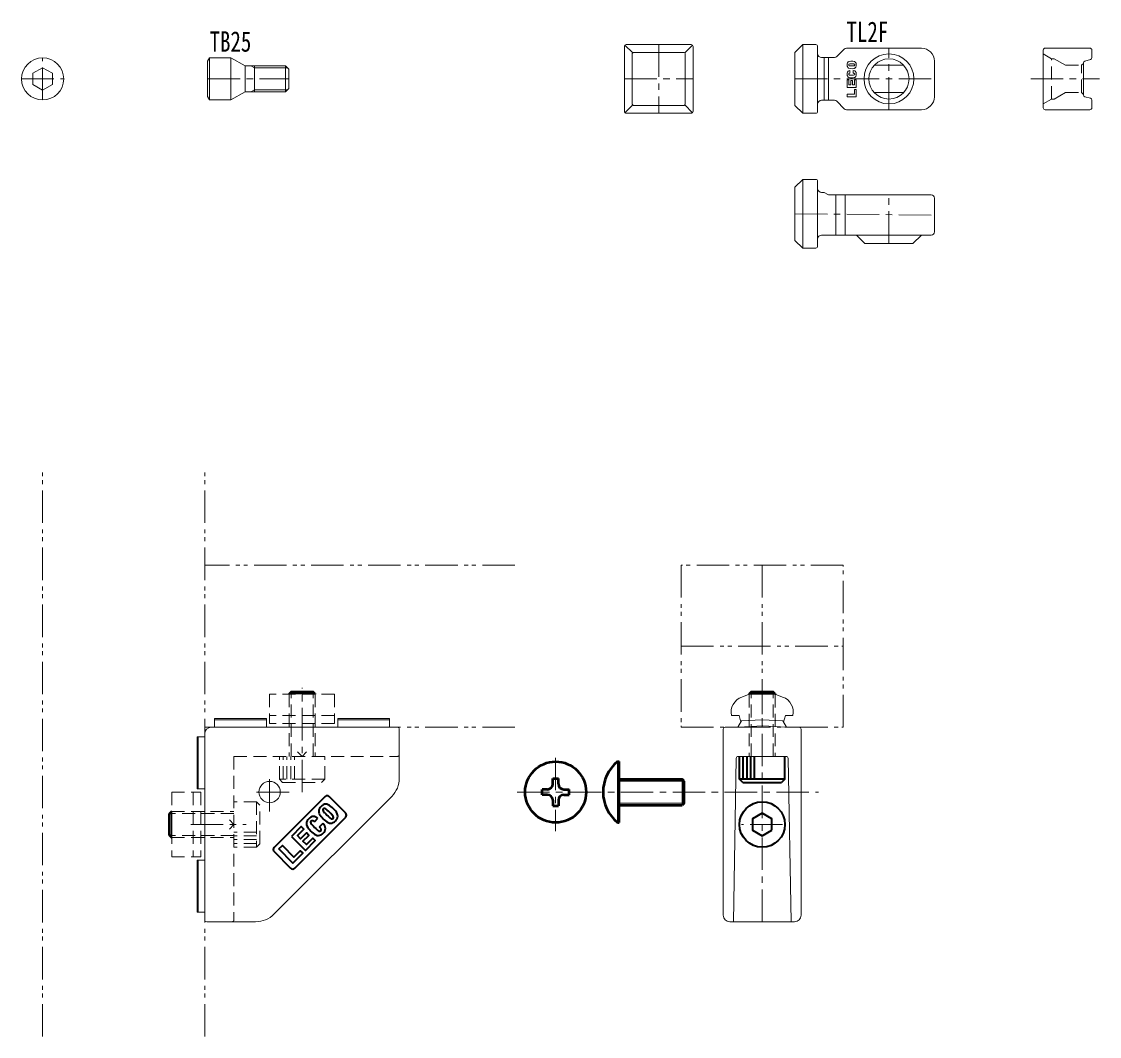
# Model space of a CAD drawing. Units: millimetres on the paper. Extents: x -594 to 197, y -418 to -62.
# Drawn here: x -582.8 to -416.5, y -218.2 to -61.7 of the extents above; entities that cross this region are included whole.
import ezdxf
from ezdxf.enums import TextEntityAlignment as Align

# ---------------------------------------------------------------- set-up
doc = ezdxf.new("R2010")
doc.units = ezdxf.units.MM
for name, pattern in [('CHAIN1', [8, 5, -1, 1, -1]), ('DASHED2', [3, 2, -1]), ('DOUBLE_CHAIN1', [8.8, 5, -1, 0.6, -0.6, 0.6, -1])]:
    doc.linetypes.add(name, pattern=pattern)
doc.layers.add('0-0', color=7, linetype='Continuous', lineweight=18)
doc.layers.add('0-1', color=4, linetype='Continuous', lineweight=18)
doc.styles.add('ＭＳ ゴシック', font='')
doc.styles.get('ＭＳ ゴシック').set_extended_font_data('MS Gothic')

msp = doc.modelspace()

# ---------------------------------------------------------------- linework, layer by layer
at = {"layer": '0-0'}
for p, q in [((-489.8, -75.5), (-489.8, -65.5)), ((-488.512, -66.488), (-489.712, -65.288)), ((-479.5, -65.2), (-489.5, -65.2)), ((-480.7, -66.4), (-488.3, -66.4)), ((-480.488, -66.488), (-479.288, -65.288)), ((-479.2, -75.5), (-479.2, -65.5)), ((-462.294, -75.8), (-462.294, -65.2)), ((-459.994, -75.5), (-459.994, -65.5)), ((-457.047, -67.054), (-455.89, -65.896)), ((-455.536, -65.75), (-443.994, -65.75)), ((-425.213, -66.05), (-425.213, -74.95)), ((-418.013, -65.75), (-424.913, -65.75)), ((-417.713, -66.05), (-417.713, -67.221)), ((-553.754, -73.75), (-553.754, -67.25)), ((-550.454, -67.25), (-550.454, -73.75)), ((-488.6, -66.7), (-488.6, -74.3)), ((-480.4, -74.3), (-480.4, -66.7)), ((-459.394, -67.2), (-457.401, -67.2)), ((-458.994, -73.8), (-458.994, -67.2)), ((-458.301, -67.2), (-458.301, -73.8)), ((-441.994, -67.75), (-441.994, -73.25)), ((-419.013, -72.97), (-419.013, -68.03)), ((-417.935, -67.511), (-418.791, -67.74)), ((-548.289, -72.5), (-548.289, -68.5)), ((-548.289, -68.5), (-542.054, -68.5)), ((-546.854, -68.5), (-546.854, -72.5)), ((-454.968, -68.182), (-454.513, -68.182)), ((-454.513, -68.486), (-454.968, -68.486)), ((-451.274, -68.4), (-446.713, -68.4)), ((-454.513, -69.918), (-454.968, -69.918)), ((-542.054, -72.5), (-548.289, -72.5)), ((-446.713, -72.6), (-451.274, -72.6)), ((-488.512, -74.512), (-489.712, -75.712)), ((-480.7, -74.6), (-488.3, -74.6)), ((-480.488, -74.512), (-479.288, -75.712)), ((-457.401, -73.8), (-459.394, -73.8)), ((-455.89, -75.104), (-457.047, -73.946)), ((-417.935, -73.489), (-418.791, -73.26)), ((-417.713, -73.779), (-417.713, -74.95)), ((-489.5, -75.8), (-479.5, -75.8)), ((-443.994, -75.25), (-455.536, -75.25)), ((-418.013, -75.25), (-424.913, -75.25)), ((-462.294, -96.6), (-462.294, -86)), ((-459.994, -96.3), (-459.994, -86.3)), ((-457.194, -94.6), (-457.194, -88.4)), ((-455.744, -88.4), (-455.744, -94.6)), ((-441.994, -88.9), (-441.994, -94.1)), ((-442.494, -94.6), (-459.394, -94.6)), ((-470.825, -165.521), (-471.699, -165.839)), ((-466.947, -165.4), (-470.141, -165.4)), ((-465.389, -165.839), (-466.263, -165.521)), ((-545, -169.334), (-553, -169.334)), ((-534, -169.167), (-534, -170.5)), ((-526, -169.167), (-534, -169.167)), ((-534, -169.334), (-526, -169.334)), ((-526, -169.167), (-526, -170.5)), ((-473.291, -168.7), (-472.115, -168.7)), ((-471.843, -169.718), (-472.115, -168.7)), ((-464.972, -168.7), (-465.245, -169.718)), ((-464.972, -168.7), (-463.797, -168.7)), ((-524.8, -170.5), (-553.5, -170.5)), ((-524.5, -178.343), (-524.5, -170.8)), ((-474.544, -170.8), (-474.544, -199.5)), ((-472.178, -170.5), (-474.244, -170.5)), ((-462.544, -199.5), (-462.544, -170.8)), ((-555.5, -172), (-555.5, -180)), ((-554.5, -171.5), (-554.5, -200.2)), ((-472.549, -175.295), (-472.989, -200.5)), ((-464.839, -175), (-472.249, -175)), ((-464.099, -200.496), (-464.539, -175.295)), ((-543.828, -199.328), (-525.672, -181.172)), ((-555.666, -191), (-555.666, -199)), ((-555.666, -191), (-554.5, -191)), ((-555.5, -199), (-555.5, -191)), ((-555.666, -199), (-554.5, -199)), ((-554.2, -200.5), (-546.657, -200.5)), ((-473.544, -200.5), (-463.544, -200.5))]:
    msp.add_line(p, q, dxfattribs=at)
at = {"layer": '0-0', "lineweight": 40}
for p, q in [((-541.2, -165), (-541.5, -165.3)), ((-541.2, -165), (-537.8, -165)), ((-541.2, -165.4), (-541.2, -165)), ((-537.5, -165.3), (-537.8, -165)), ((-537.8, -165.4), (-537.8, -165)), ((-537.5, -165.3), (-537.5, -165.4)), ((-470.244, -165), (-470.544, -165.3)), ((-470.244, -165), (-466.844, -165)), ((-470.244, -165.403), (-470.244, -165)), ((-466.544, -165.3), (-466.844, -165)), ((-466.844, -165.403), (-466.844, -165)), ((-466.544, -165.3), (-466.544, -165.441)), ((-472.044, -178.5), (-472.044, -175)), ((-471.461, -178.5), (-471.461, -175)), ((-470.877, -178.5), (-470.877, -175)), ((-470.294, -178.5), (-470.294, -175)), ((-469.711, -178.5), (-469.711, -175)), ((-465.044, -178.5), (-465.044, -175)), ((-471.544, -179), (-472.044, -178.5)), ((-465.044, -178.5), (-472.044, -178.5)), ((-471.544, -179), (-465.544, -179)), ((-465.044, -178.5), (-465.544, -179)), ((-535.952, -181.199), (-543.801, -189.048)), ((-532.77, -183.745), (-535.316, -181.199)), ((-559.7, -183.5), (-560, -183.8)), ((-560, -187.2), (-560, -183.8)), ((-559.6, -183.8), (-560, -183.8)), ((-559.7, -183.5), (-559.6, -183.5)), ((-540.619, -192.23), (-532.77, -184.381)), ((-537.598, -185.09), (-537.046, -184.538)), ((-536.815, -185.868), (-536.252, -185.305)), ((-560, -187.2), (-559.7, -187.5)), ((-559.6, -187.2), (-560, -187.2)), ((-543.801, -189.684), (-541.255, -192.23))]:
    msp.add_line(p, q, dxfattribs=at)
at = {"layer": '0-0'}
for points in [[(-460.294, -65.2), (-462.294, -65.2), (-463.494, -66.4), (-463.494, -74.6), (-462.294, -75.8), (-460.294, -75.8)], [(-548.289, -72.5), (-550.454, -73.75), (-553.754, -73.75), (-554.054, -73.23), (-554.054, -67.77), (-553.754, -67.25), (-550.454, -67.25), (-548.289, -68.5)], [(-454.96, -69.918), (-455.068, -69.908), (-455.132, -69.891), (-455.149, -69.882), (-455.165, -69.869), (-455.179, -69.853), (-455.191, -69.834), (-455.199, -69.814), (-455.204, -69.792), (-455.207, -69.769), (-455.205, -69.745), (-455.201, -69.723), (-455.193, -69.702), (-455.182, -69.683), (-455.169, -69.666), (-455.153, -69.652), (-455.136, -69.642), (-455.132, -69.64), (-455.026, -69.617), (-455.015, -69.616), (-455.015, -69.2), (-455.176, -69.244), (-455.205, -69.257), (-455.263, -69.296), (-455.315, -69.346), (-455.359, -69.406), (-455.393, -69.474), (-455.417, -69.548), (-455.436, -69.678), (-455.438, -69.831), (-455.417, -69.983), (-455.407, -70.018), (-455.378, -70.09), (-455.339, -70.155), (-455.292, -70.21), (-455.237, -70.255), (-455.176, -70.288), (-454.902, -70.35), (-454.623, -70.355), (-454.348, -70.301)], [(-454.96, -68.486), (-455.068, -68.477), (-455.132, -68.46), (-455.149, -68.451), (-455.165, -68.438), (-455.179, -68.422), (-455.191, -68.403), (-455.199, -68.382), (-455.204, -68.36), (-455.207, -68.337), (-455.205, -68.314), (-455.201, -68.292), (-455.193, -68.27), (-455.182, -68.251), (-455.169, -68.234), (-455.153, -68.221), (-455.136, -68.211), (-455.132, -68.209), (-455.026, -68.185), (-454.96, -68.182)], [(-454.306, -69.244), (-454.524, -69.189), (-454.524, -69.614), (-454.417, -69.623), (-454.35, -69.64), (-454.333, -69.649), (-454.317, -69.662), (-454.303, -69.678), (-454.291, -69.697), (-454.283, -69.718), (-454.277, -69.74), (-454.275, -69.763), (-454.276, -69.786), (-454.281, -69.808), (-454.289, -69.83), (-454.3, -69.849), (-454.313, -69.866), (-454.328, -69.879), (-454.346, -69.889), (-454.35, -69.891), (-454.456, -69.915), (-454.521, -69.918)], [(-454.521, -68.182), (-454.414, -68.192), (-454.35, -68.209), (-454.333, -68.218), (-454.317, -68.231)], [(-454.317, -68.231), (-454.303, -68.247), (-454.291, -68.265), (-454.283, -68.286), (-454.277, -68.308), (-454.275, -68.331), (-454.276, -68.355), (-454.281, -68.377), (-454.289, -68.398), (-454.3, -68.417), (-454.313, -68.434), (-454.328, -68.448), (-454.346, -68.458), (-454.35, -68.46), (-454.456, -68.483), (-454.521, -68.486)], [(-454.348, -70.301), (-454.306, -70.288), (-454.277, -70.274), (-454.219, -70.236), (-454.167, -70.186), (-454.123, -70.126), (-454.089, -70.058), (-454.065, -69.983), (-454.046, -69.854), (-454.044, -69.7), (-454.065, -69.548), (-454.074, -69.513), (-454.103, -69.441), (-454.142, -69.377), (-454.19, -69.321), (-454.245, -69.276), (-454.306, -69.244)], [(-460.294, -86), (-462.294, -86), (-463.494, -87.2), (-463.494, -95.4)], [(-459.394, -88), (-458.994, -88), (-458.301, -88.4), (-442.494, -88.4)], [(-453.994, -94.6), (-452.694, -95.9), (-445.294, -95.9), (-443.994, -94.6)], [(-463.494, -95.4), (-462.294, -96.6), (-460.294, -96.6)], [(-553, -170.5), (-553, -169.167), (-545, -169.167), (-545, -170.5)], [(-462.844, -170.5), (-464.794, -170.5), (-465.371, -169.5), (-468.544, -169.334), (-471.717, -169.5), (-472.294, -170.5)], [(-472.178, -170.5), (-468.428, -170.303), (-464.798, -170.494)], [(-554.5, -180), (-555.666, -180), (-555.666, -172), (-554.5, -172)]]:
    msp.add_lwpolyline(points, dxfattribs=at)
for points in [[(-454.19, -67.89), (-454.142, -67.945), (-454.103, -68.01), (-454.074, -68.082), (-454.065, -68.117), (-454.044, -68.269), (-454.046, -68.422), (-454.065, -68.552), (-454.089, -68.626), (-454.123, -68.694), (-454.167, -68.754), (-454.219, -68.804), (-454.277, -68.843), (-454.306, -68.856), (-454.348, -68.87), (-454.623, -68.923), (-454.902, -68.919), (-455.176, -68.856), (-455.237, -68.824), (-455.292, -68.779), (-455.339, -68.723), (-455.378, -68.659), (-455.407, -68.587), (-455.417, -68.552), (-455.438, -68.4), (-455.436, -68.246), (-455.417, -68.117), (-455.393, -68.042), (-455.359, -67.974), (-455.315, -67.914), (-455.263, -67.864), (-455.205, -67.826), (-455.176, -67.812), (-455.134, -67.799), (-454.858, -67.745), (-454.58, -67.75), (-454.306, -67.812), (-454.245, -67.845)], [(-578, -69.634), (-578, -71.366), (-579.5, -72.232), (-581, -71.366), (-581, -69.634), (-579.5, -68.768)], [(-541.554, -72), (-541.554, -69), (-542.054, -68.5), (-542.054, -72.5)], [(-454.303, -70.659), (-454.303, -71.396), (-454.635, -71.396), (-454.635, -70.729), (-454.863, -70.729), (-454.863, -71.396), (-455.179, -71.396), (-455.179, -70.659), (-455.421, -70.659), (-455.421, -71.802), (-454.06, -71.802), (-454.06, -70.659)], [(-454.303, -72.117), (-454.303, -72.853), (-455.421, -72.853), (-455.421, -73.26), (-454.06, -73.26), (-454.06, -72.117)]]:
    msp.add_lwpolyline(points, close=True, dxfattribs=at)
at = {"layer": '0-0', "lineweight": 40}
for points in [[(-537.5, -165.3), (-541.5, -165.3), (-541.5, -165.4)], [(-466.544, -165.3), (-470.544, -165.3), (-470.544, -165.441)], [(-559.7, -183.5), (-559.7, -187.5), (-559.6, -187.5)]]:
    msp.add_lwpolyline(points, dxfattribs=at)
for points in [[(-467.044, -186.366), (-467.044, -184.634), (-468.544, -183.768), (-470.044, -184.634), (-470.044, -186.366), (-468.544, -187.232)], [(-541.143, -187.342), (-538.978, -189.508), (-537.461, -187.991), (-537.848, -187.605), (-538.826, -188.584), (-539.355, -188.055), (-538.47, -187.17), (-538.832, -186.807), (-539.717, -187.693), (-540.219, -187.19), (-539.241, -186.212), (-539.627, -185.826)], [(-543.076, -189.275), (-542.536, -188.735), (-540.757, -190.514), (-539.781, -189.538), (-539.395, -189.924), (-540.911, -191.44)]]:
    msp.add_lwpolyline(points, close=True, dxfattribs=at)
at = {"layer": '0-0'}
for centre, radius in [((-579.5, -70.5), 3.25), ((-448.994, -70.5), 3.85), ((-448.994, -70.5), 3.1), ((-544.5, -180.5), 1.65)]:
    msp.add_circle(centre, radius, dxfattribs=at)
at = {"layer": '0-0', "lineweight": 40}
msp.add_circle((-468.544, -185.5), 3.5, dxfattribs=at)
at = {"layer": '0-0'}
for centre, radius, start, end in [((-489.5, -65.5), 0.3, 90, 180), ((-488.3, -66.7), 0.3, 90, 180), ((-480.7, -66.7), 0.3, 0, 90), ((-479.5, -65.5), 0.3, 0, 90), ((-460.294, -65.5), 0.3, 0, 90), ((-455.536, -66.25), 0.5, 90, 135), ((-443.994, -67.75), 2, 0, 90), ((-424.913, -66.05), 0.3, 90, 180), ((-418.013, -66.05), 0.3, 0, 90), ((-459.394, -66.6), 0.6, 180, 270), ((-457.401, -66.7), 0.5, 270, 315), ((-418.713, -68.03), 0.3, 105, 180), ((-418.013, -67.221), 0.3, 285, 0), ((-418.713, -72.97), 0.3, 180, 255), ((-488.3, -74.3), 0.3, 180, 270), ((-480.7, -74.3), 0.3, 270, 0), ((-459.394, -74.4), 0.6, 90, 180), ((-457.401, -74.3), 0.5, 45, 90), ((-443.994, -73.25), 2, 270, 0), ((-418.013, -73.779), 0.3, 0, 75), ((-489.5, -75.5), 0.3, 180, 270), ((-479.5, -75.5), 0.3, 270, 0), ((-460.294, -75.5), 0.3, 270, 0), ((-455.536, -74.75), 0.5, 225, 270), ((-424.913, -74.95), 0.3, 180, 270), ((-418.013, -74.95), 0.3, 270, 0), ((-460.294, -86.3), 0.3, 0, 90), ((-459.394, -87.4), 0.6, 180, 270), ((-442.494, -88.9), 0.5, 0, 90), ((-459.394, -95.2), 0.6, 90, 180), ((-442.494, -94.1), 0.5, 270, 0), ((-460.294, -96.3), 0.3, 270, 0), ((-470.844, -168.188), 2.5, 110, 191.82177), ((-470.141, -167.4), 2, 90, 110), ((-466.947, -167.4), 2, 70, 90), ((-466.244, -168.188), 2.5, 348.17823, 70), ((-553.5, -171.5), 1, 90, 180), ((-524.8, -170.8), 0.3, 0, 90), ((-474.244, -170.8), 0.3, 90, 180), ((-462.844, -170.8), 0.3, 0, 90), ((-472.249, -175.3), 0.3, 90, 179), ((-464.839, -175.3), 0.3, 1, 90), ((-528.5, -178.343), 4, 315, 0), ((-546.657, -196.5), 4, 270, 315), ((-554.2, -200.2), 0.3, 180, 270), ((-473.544, -199.5), 1, 180, 270), ((-463.544, -199.5), 1, 270, 0)]:
    msp.add_arc(centre, radius, start, end, dxfattribs=at)
at = {"layer": '0-0', "lineweight": 40}
for centre, radius, start, end in [((-535.634, -181.517), 0.45, 45, 135), ((-535.405, -183.885), 1.654, 120.73071, 149.26929), ((-535.837, -183.215), 0.858, 64.11812, 118.7709), ((-537.219, -185.584), 3.599, 29.216, 60.784), ((-537.303, -185.783), 1.654, 120.73071, 149.26929), ((-537.735, -185.113), 0.858, 64.11812, 118.7709), ((-539.117, -187.481), 3.599, 54.86632, 60.784), ((-536.075, -183.452), 0.858, 151.2291, 205.88188), ((-533.706, -182.071), 3.599, 209.216, 240.784), ((-536.028, -183.262), 0.249, 63.78093, 206.21907), ((-535.043, -182.685), 1.389, 209.64474, 225.71922), ((-529.212, -177.576), 9.139, 221.78919, 228.21081), ((-536.605, -184.247), 1.389, 44.28078, 60.35526), ((-541.713, -190.078), 9.139, 41.78919, 48.21081), ((-534.32, -183.408), 1.389, 224.28078, 240.35526), ((-534.898, -184.392), 0.249, 243.78093, 26.21907), ((-535.882, -184.969), 1.389, 29.64474, 45.71922), ((-534.851, -184.202), 0.858, 331.2291, 25.88188), ((-533.088, -184.063), 0.45, 315, 45), ((-537.973, -185.35), 0.858, 151.2291, 205.88188), ((-535.604, -183.969), 3.599, 209.216, 240.784), ((-537.925, -185.16), 0.249, 63.78093, 206.21907), ((-536.941, -184.583), 1.389, 209.64474, 225.71922), ((-531.11, -179.474), 9.139, 221.78919, 228.21081), ((-538.503, -186.144), 1.389, 49.35281, 60.35526), ((-537.78, -186.867), 1.389, 29.64474, 46.00008), ((-539.117, -187.481), 3.599, 29.216, 37.22376), ((-536.748, -186.1), 0.858, 331.2291, 25.88188), ((-535.088, -184.439), 0.858, 244.11812, 298.7709), ((-535.52, -183.769), 1.654, 300.73071, 329.26929), ((-536.986, -186.337), 0.858, 244.11812, 298.7709), ((-536.218, -185.306), 1.389, 224.28078, 240.35526), ((-536.796, -186.29), 0.249, 243.78093, 26.21907), ((-537.418, -185.667), 1.654, 300.73071, 329.26929), ((-543.483, -189.366), 0.45, 135, 225), ((-540.937, -191.912), 0.45, 225, 315)]:
    msp.add_arc(centre, radius, start, end, dxfattribs=at)
at = {"layer": '0-1', "linetype": 'CHAIN1'}
for p, q in [((-484.5, -65.2), (-484.5, -75.8)), ((-448.994, -75.25), (-448.994, -65.75)), ((-579.5, -73.75), (-579.5, -67.25)), ((-582.75, -70.5), (-576.25, -70.5)), ((-554.054, -70.5), (-541.554, -70.5)), ((-489.8, -70.5), (-479.2, -70.5)), ((-463.494, -70.5), (-441.994, -70.5)), ((-427.134, -70.5), (-416.539, -70.5)), ((-448.994, -95.9), (-448.994, -88.4)), ((-463.494, -91.3), (-441.994, -91.5)), ((-539.5, -180.52), (-539.5, -164.41)), ((-468.544, -200.5), (-468.544, -164.654)), ((-500.392, -175.223), (-500.392, -186.542)), ((-544.5, -183.5), (-544.5, -177.5)), ((-541.5, -180.5), (-547.5, -180.5)), ((-506.342, -180.5), (-459.874, -180.5)), ((-556.652, -185.5), (-548.115, -185.5)), ((-465.407, -185.5), (-471.721, -185.5))]:
    msp.add_line(p, q, dxfattribs=at)
at = {"layer": '0-1', "linetype": 'DASHED2'}
for p, q in [((-425.213, -66.65), (-423.914, -67.4)), ((-423.914, -73.6), (-423.914, -67.4)), ((-423.914, -67.4), (-423.514, -67.4)), ((-423.514, -67.4), (-421.782, -68.4)), ((-419.313, -68.4), (-419.013, -68.1)), ((-421.782, -68.4), (-419.313, -68.4)), ((-419.313, -72.6), (-419.313, -68.4)), ((-419.313, -72.6), (-419.013, -72.9)), ((-425.213, -74.35), (-423.914, -73.6)), ((-423.914, -73.6), (-423.514, -73.6)), ((-534.5, -165.4), (-544.5, -165.4)), ((-544.5, -165.4), (-544.5, -169.9)), ((-541.5, -165.4), (-541.5, -175)), ((-541.2, -175), (-541.2, -165.4)), ((-537.8, -175), (-537.8, -165.4)), ((-537.5, -165.4), (-537.5, -175)), ((-534.5, -165.4), (-534.5, -169.9)), ((-470.544, -165.441), (-470.544, -175)), ((-470.244, -175), (-470.244, -165.403)), ((-466.844, -175), (-466.844, -165.403)), ((-466.544, -165.441), (-466.544, -175)), ((-534.5, -168.7), (-544.5, -168.7)), ((-534.5, -169.9), (-544.5, -169.9)), ((-539.5, -175), (-540.207, -174.293)), ((-539.5, -175), (-538.793, -174.293)), ((-550, -175), (-524.8, -175)), ((-550, -175), (-550, -200.2)), ((-543, -178.5), (-543, -175)), ((-542.417, -178.5), (-542.417, -175)), ((-541.833, -178.5), (-541.833, -175)), ((-541.25, -178.5), (-541.25, -175)), ((-540.667, -178.5), (-540.667, -175)), ((-536, -178.5), (-536, -175)), ((-542.5, -179), (-543, -178.5)), ((-536, -178.5), (-543, -178.5)), ((-542.5, -179), (-536.5, -179)), ((-536, -178.5), (-536.5, -179)), ((-559.6, -180.5), (-555.1, -180.5)), ((-559.6, -180.5), (-559.6, -190.5)), ((-556.3, -180.5), (-556.3, -190.5)), ((-555.1, -180.5), (-555.1, -190.5)), ((-546.5, -182), (-550, -182)), ((-546.5, -182), (-546, -182.5)), ((-546.5, -182), (-546.5, -189)), ((-546, -188.5), (-546, -182.5)), ((-559.6, -183.5), (-550, -183.5)), ((-550, -183.8), (-559.6, -183.8)), ((-550, -185.5), (-550.707, -184.793)), ((-550, -185.5), (-550.707, -186.207)), ((-550, -187.2), (-559.6, -187.2)), ((-559.6, -187.5), (-550, -187.5)), ((-546.5, -186.667), (-550, -186.667)), ((-546.5, -187.25), (-550, -187.25)), ((-546.5, -187.833), (-550, -187.833)), ((-546.5, -188.417), (-550, -188.417)), ((-546.5, -189), (-550, -189)), ((-546, -188.5), (-546.5, -189)), ((-559.6, -190.5), (-555.1, -190.5))]:
    msp.add_line(p, q, dxfattribs=at)
at = {"layer": '0-1'}
for p, q in [((-546.854, -68.8), (-547.374, -68.5)), ((-541.754, -68.8), (-546.854, -68.8)), ((-547.374, -72.5), (-546.854, -72.2)), ((-546.854, -72.2), (-541.754, -72.2)), ((-490.869, -185.2), (-490.869, -175.8)), ((-490.581, -178.8), (-480.581, -178.8)), ((-480.881, -182.5), (-480.881, -178.5)), ((-490.581, -182.2), (-480.581, -182.2))]:
    msp.add_line(p, q, dxfattribs=at)
at = {"layer": '0-1', "linetype": 'DOUBLE_CHAIN1'}
for p, q in [((-579.5, -218.188), (-579.5, -130.385)), ((-554.5, -218.188), (-554.5, -130.385)), ((-506.694, -145.5), (-554.5, -145.5)), ((-468.544, -145.5), (-468.544, -170.5)), ((-481.044, -158), (-456.044, -158)), ((-506.694, -170.5), (-554.5, -170.5))]:
    msp.add_line(p, q, dxfattribs=at)
at = {"layer": '0-1', "color": 2, "lineweight": 50}
for p, q in [((-490.869, -175.8), (-490.581, -175.8)), ((-490.581, -185.2), (-490.581, -175.8)), ((-500.812, -178.4), (-499.972, -178.4)), ((-500.812, -179.24), (-500.812, -178.4)), ((-499.972, -179.24), (-499.972, -178.4)), ((-490.581, -178.5), (-480.881, -178.5)), ((-480.581, -178.8), (-480.881, -178.5)), ((-480.581, -182.2), (-480.581, -178.8)), ((-502.492, -180.92), (-502.492, -180.08)), ((-501.652, -180.08), (-502.492, -180.08)), ((-501.652, -180.92), (-502.492, -180.92)), ((-499.132, -180.08), (-498.292, -180.08)), ((-499.132, -180.92), (-498.292, -180.92)), ((-498.292, -180.92), (-498.292, -180.08)), ((-500.812, -181.76), (-500.812, -182.6)), ((-500.812, -182.6), (-499.972, -182.6)), ((-499.972, -181.76), (-499.972, -182.6)), ((-490.581, -182.5), (-480.881, -182.5)), ((-480.581, -182.2), (-480.881, -182.5)), ((-490.869, -185.2), (-490.581, -185.2))]:
    msp.add_line(p, q, dxfattribs=at)
at = {"layer": '0-1', "linetype": 'DASHED2'}
msp.add_lwpolyline([(-423.514, -73.6), (-421.782, -72.6), (-419.313, -72.6)], dxfattribs=at)
at = {"layer": '0-1', "linetype": 'DOUBLE_CHAIN1'}
msp.add_lwpolyline([(-481.044, -170.5), (-456.044, -170.5), (-456.044, -145.5), (-481.044, -145.5)], close=True, dxfattribs=at)
at = {"layer": '0-1', "color": 2, "lineweight": 50}
msp.add_circle((-500.392, -180.5), 4.7, dxfattribs=at)
at = {"layer": '0-1', "linetype": 'DASHED2'}
for centre in [(-524.8, -174.7), (-550.3, -200.2)]:
    msp.add_arc(centre, 0.3, 270, 0, dxfattribs=at)
at = {"layer": '0-1', "color": 2, "lineweight": 50}
for centre, radius, start, end in [((-486.981, -180.5), 6.1, 129.60191, 230.39807), ((-501.652, -179.24), 0.84, 270, 0), ((-499.132, -179.24), 0.84, 180, 270), ((-501.652, -181.76), 0.84, 0, 90), ((-499.132, -181.76), 0.84, 90, 180)]:
    msp.add_arc(centre, radius, start, end, dxfattribs=at)

# ---------------------------------------------------------------- texts
at = {"layer": '0-0', "style": 'ＭＳ ゴシック', "width": 0.75}
for s, p in [('TB25', (-553.754, -67.25)), ('TL2F', (-455.536, -65.75))]:
    msp.add_text(s, height=3.152, dxfattribs=at).set_placement(p, align=Align.BOTTOM_LEFT)

doc.saveas('drawing.dxf')
